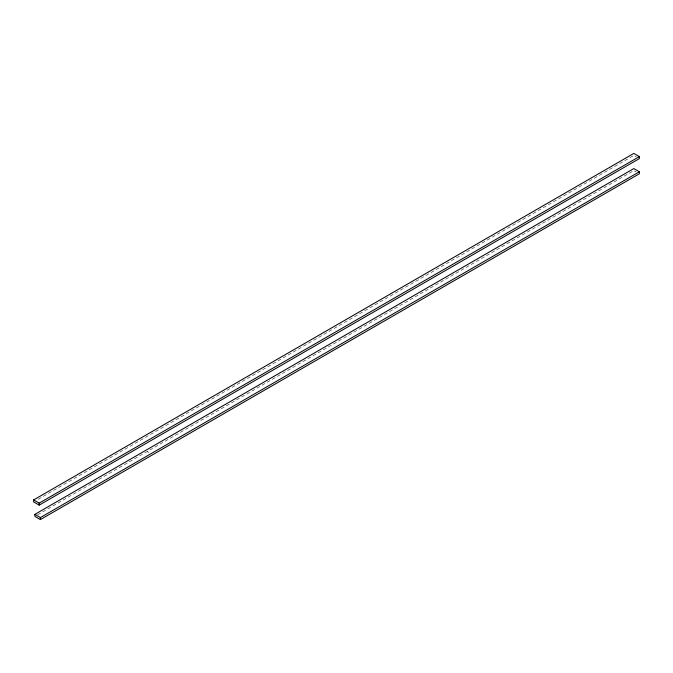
<?xml version="1.0" encoding="UTF-8"?>
<svg xmlns="http://www.w3.org/2000/svg" width="673" height="673" viewBox="0 0 673 673"><rect width="100%" height="100%" fill="white"/><g stroke="black" fill="none" stroke-linecap="round" stroke-linejoin="round"><path stroke-width="0.5" stroke-dasharray="3.37 2.52" d="M38.193 499.299L633.806 155.429L636.187 156.801M37.579 514.811L633.806 170.589L636.187 171.96M147.168 451.549L148.75 452.458"/><path stroke-width="1.01" d="M33.65 499.913L633.806 153.419L639.35 156.616L639.35 158.626L39.194 505.12L33.65 501.923L33.65 499.913L39.194 503.118L639.35 156.616M34.861 514.374L633.806 168.578L639.35 171.775L639.35 173.785L40.405 519.581L34.861 516.384L34.861 514.374L40.405 517.571L639.35 171.775M40.405 517.571L40.405 519.581M39.194 503.118L39.194 505.12"/></g></svg>
